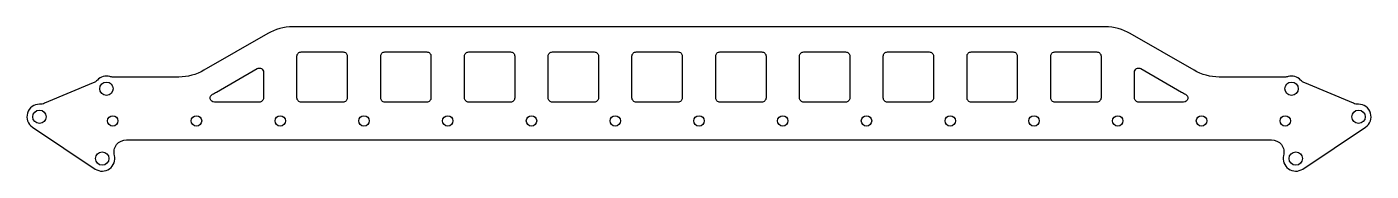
# Model space of a CAD drawing. Header units: millimetres. Extents: x -161 to 161, y -12 to 23.
import ezdxf

# ---------------------------------------------------------------- set-up
doc = ezdxf.new("R2010")
doc.units = ezdxf.units.MM
doc.layers.get('0').update_dxf_attribs({"linetype": 'CONTINUOUS'})

msp = doc.modelspace()

# ---------------------------------------------------------------- linework, layer by layer
for points in [[(159.16, -1.5, 0.747462), (157.46, 4, -0.103148), (156.26, 4.23), (144.68, 9.09, -0.103148), (143.67, 9.78, 0.275495), (140.71, 10.61, -0.066834), (139.92, 10.5), (124.22, 10.5, -0.131652), (118.22, 12.11), (103, 20.89, 0.131652), (97, 22.5), (-97, 22.5, 0.131652), (-103, 20.89), (-118.22, 12.11, -0.131652), (-124.22, 10.5), (-139.92, 10.5, -0.066834), (-140.71, 10.61, 0.275495), (-143.67, 9.78, -0.103148), (-144.68, 9.09), (-156.26, 4.23, -0.103148), (-157.46, 4, 0.747462), (-159.16, -1.5), (-144.16, -11.5, 0.688358), (-139.6, -8.25, -0.490314), (-136.69, -4.5), (136.69, -4.5, -0.490314), (139.6, -8.25, 0.688358), (144.16, -11.5)], [(-85, 4.5), (-95, 4.5, -0.414214), (-96, 5.5), (-96, 15.5, -0.414214), (-95, 16.5), (-85, 16.5, -0.414214), (-84, 15.5), (-84, 5.5, -0.414214)], [(-65, 4.5), (-75, 4.5, -0.414214), (-76, 5.5), (-76, 15.5, -0.414214), (-75, 16.5), (-65, 16.5, -0.414214), (-64, 15.5), (-64, 5.5, -0.414214)], [(-45, 4.5), (-55, 4.5, -0.414214), (-56, 5.5), (-56, 15.5, -0.414214), (-55, 16.5), (-45, 16.5, -0.414214), (-44, 15.5), (-44, 5.5, -0.414214)], [(-25, 4.5), (-35, 4.5, -0.414214), (-36, 5.5), (-36, 15.5, -0.414214), (-35, 16.5), (-25, 16.5, -0.414214), (-24, 15.5), (-24, 5.5, -0.414214)], [(-5, 4.5), (-15, 4.5, -0.414214), (-16, 5.5), (-16, 15.5, -0.414214), (-15, 16.5), (-5, 16.5, -0.414214), (-4, 15.5), (-4, 5.5, -0.414214)], [(15, 4.5), (5, 4.5, -0.414214), (4, 5.5), (4, 15.5, -0.414214), (5, 16.5), (15, 16.5, -0.414214), (16, 15.5), (16, 5.5, -0.414214)], [(35, 4.5), (25, 4.5, -0.414214), (24, 5.5), (24, 15.5, -0.414214), (25, 16.5), (35, 16.5, -0.414214), (36, 15.5), (36, 5.5, -0.414214)], [(55, 4.5), (45, 4.5, -0.414214), (44, 5.5), (44, 15.5, -0.414214), (45, 16.5), (55, 16.5, -0.414214), (56, 15.5), (56, 5.5, -0.414214)], [(75, 4.5), (65, 4.5, -0.414214), (64, 5.5), (64, 15.5, -0.414214), (65, 16.5), (75, 16.5, -0.414214), (76, 15.5), (76, 5.5, -0.414214)], [(95, 4.5), (85, 4.5, -0.414214), (84, 5.5), (84, 15.5, -0.414214), (85, 16.5), (95, 16.5, -0.414214), (96, 15.5), (96, 5.5, -0.414214)], [(-116.18, 6.39, 0.015162), (-115.22, 6.91), (-105.5, 12.52, -0.57735), (-104, 11.66), (-104, 5.5, -0.414214), (-105, 4.5), (-115.73, 4.5, -0.7917)], [(115.22, 6.91, 0.015162), (116.18, 6.39, -0.7917), (115.73, 4.5), (105, 4.5, -0.414214), (104, 5.5), (104, 11.66, -0.57735), (105.5, 12.52)]]:
    msp.add_lwpolyline(points, format="xyb", close=True)
for centre, radius in [((-141.5, 7.71), 1.6), ((141.5, 7.71), 1.6), ((-157.5, 1), 1.6), ((-140, 0), 1.25), ((-120, 0), 1.25), ((-100, 0), 1.25), ((-80, 0), 1.25), ((-60, 0), 1.25), ((-40, 0), 1.25), ((-20, 0), 1.25), ((0, 0), 1.25), ((20, 0), 1.25), ((40, 0), 1.25), ((60, 0), 1.25), ((80, 0), 1.25), ((100, 0), 1.25), ((120, 0), 1.25), ((140, 0), 1.25), ((157.5, 1), 1.6), ((-142.5, -9), 1.6), ((142.5, -9), 1.6)]:
    msp.add_circle(centre, radius)

doc.saveas('drawing.dxf')
